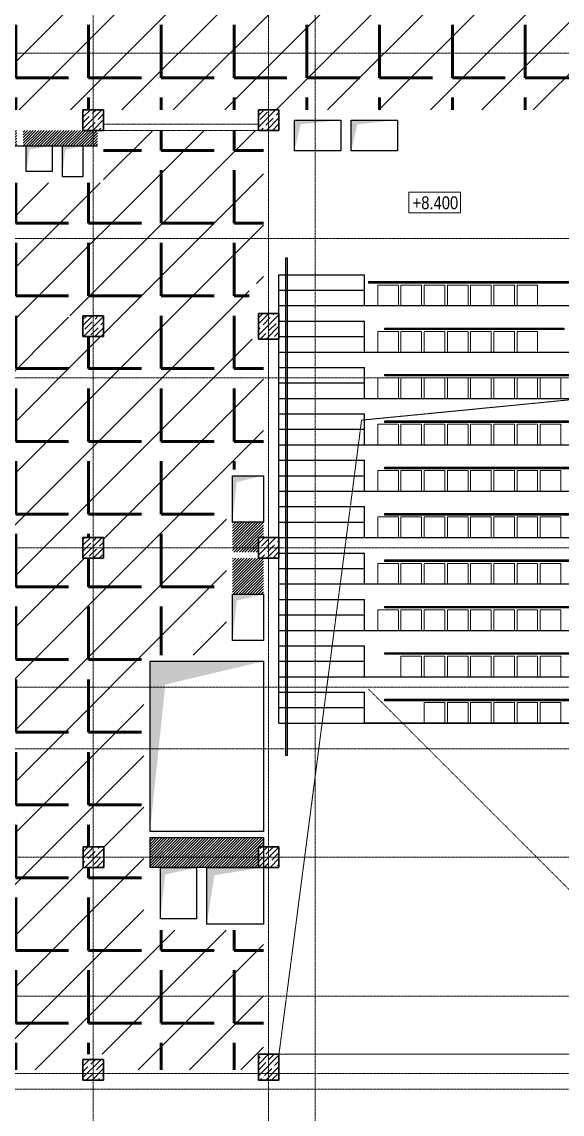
# Model space of a CAD drawing. Header units: millimetres. Extents: x -65509 to 912790, y 446 to 713294.
# Drawn here: x 22695 to 33170, y 374964 to 396156 of the extents above; entities that cross this region are included whole.
import ezdxf
from ezdxf.enums import TextEntityAlignment as Align

# ---------------------------------------------------------------- set-up
doc = ezdxf.new("R2010")
doc.units = ezdxf.units.MM
for name, pattern in [('( Hidden )', [0.375, 0.25, -0.125]), ('CENTER2', [28.575, 19.05, -3.175, 3.175, -3.175]), ('DASHED', [19.05, 12.7, -6.35]), ('HIDDEN', [9.525, 6.35, -3.175]), ('HIDDEN2', [4.7625, 3.175, -1.5875])]:
    doc.linetypes.add(name, pattern=pattern)
doc.layers.add('7.2) ГИдрообзЭОМ СС', color=6, linetype='Continuous')
doc.layers.add('ЛК_Открытая', color=250, linetype='Continuous')
for name, color, linetype, lineweight in [('8.1) Нал. пол 8 вып.', 190, 'Continuous', 30), ('9.1) Линолеум 9  9.2 Инв', 3, 'Continuous', 60), ('АР_Колонны', 250, 'Continuous', 30), ('АР_Мебель', 250, 'Continuous', 5), ('АР_Отметка', 250, 'Continuous', 13), ('АР_Стены ЖБ', 250, 'Continuous', 35), ('АР_Стены кирпич_над проемом', 250, 'Continuous', 25), ('АР_Тонкая', 250, 'Continuous', 5), ('АР_Штриховка', 250, 'Continuous', 0), ('ОВ_Шахты_блок 4.1', 250, 'Continuous', 25), ('РД_Ограждения', 250, 'Continuous', 25), ('РД_Оси_100', 250, 'Continuous', 0)]:
    doc.layers.add(name, color=color, linetype=linetype, lineweight=lineweight)
doc.styles.add('Arial_Narrow_08', font='ARIALN.TTF', dxfattribs={"width": 0.8})
doc.styles.add('style1', font='ARIALN.TTF')
pattern_1 = [(0, (0, 0), (0, 1410.97), [1026.16, -384.81]), (90, (0, 0), (-1410.97, 9e-14), [1026.16, -384.81])]

# ---------------------------------------------------------------- blocks, each defined once
blk = doc.blocks.new('Отметка_план')
at = {"color": 7}
blk.add_lwpolyline([(0, 0), (10, 0), (10, 4), (0, 4)], close=True, dxfattribs=at)
at = {"style": 'Arial_Narrow_08', "width": 0.8}
blk.add_attdef('OTMG', text='', height=2.5, dxfattribs=at).set_placement((9.06, 0.7), align=Align.RIGHT)
blk = doc.blocks.new('otv')
at = {"linetype": 'Continuous'}
blk.add_lwpolyline([(0, -1), (0, 0), (1, 0), (1, -1)], close=True, dxfattribs=at)
blk.add_solid([(0, -1), (0, 0), (0.1346, -0.1366), (1, 0)], dxfattribs=at)
blk = doc.blocks.new('оси_рен')
at = {"layer": 'РД_Оси_100', "color": 251, "linetype": 'CENTER2', "true_color": 0x636466}
for p, q in [((1219852.916, 135558.25), (1219852.916, 223268.25)), ((1223252.916, 135558.25), (1223252.916, 223268.25)), ((1189697.958, 210913.25), (1241712.916, 210913.25)), ((1189697.958, 207313.25), (1241712.916, 207313.25)), ((1241712.916, 204613.25), (1189697.958, 204613.25)), ((1189697.958, 201313.25), (1241712.916, 201313.25)), ((1241712.916, 198613.25), (1189697.958, 198613.25)), ((1189697.958, 197413.25), (1241712.916, 197413.25)), ((1189697.958, 195313.25), (1241712.916, 195313.25))]:
    blk.add_line(p, q, dxfattribs=at)
for points in [[(1224152.916, 135913.25), (1224152.916, 223268.25)], [(1241712.916, 192613.25), (1189697.958, 192613.25)], [(1241712.916, 191113.25), (1190197.958, 191113.25), (1189697.958, 191263.25)], [(1241712.916, 190813.25), (1190197.958, 190813.25), (1189697.958, 190663.25)]]:
    blk.add_lwpolyline(points, dxfattribs=at)

msp = doc.modelspace()

# ---------------------------------------------------------------- hatches: boundary and pattern name
at = {"layer": '7.2) ГИдрообзЭОМ СС'}
h = msp.add_hatch(dxfattribs=at)
h.set_pattern_fill('ANSI31', color=256, scale=12)
h.paths.add_polyline_path([(13380, 395630.607), (12680, 395630.607), (12680, 395350.607), (12580, 395350.607), (12580, 395047.825), (12680, 395047.825), (12680, 395050.607), (13280, 395050.607), (13380, 395047.825)])
h.paths.add_polyline_path([(20390.92, 394050.607), (18380, 394050.607), (18100, 394050.607), (18100, 393150.607), (18380, 393150.607), (18380, 393750.607), (19280, 393750.607), (20390.92, 393750.607)])
h.paths.add_polyline_path([(18380, 392950.607), (18380, 393030.607), (18100, 393030.607), (18100, 392050.607), (18380, 392050.607)])
h.paths.add_polyline_path([(22600.232, 394050.607), (20510.92, 394050.607), (20510.92, 393750.607), (22600.232, 393750.607)])
h.paths.add_polyline_path([(24160, 394050.607), (23880, 394050.607), (22720.232, 394050.607), (22720.232, 393750.607), (24160, 393750.607)])
h.paths.add_polyline_path([(13480, 376585.615), (13480, 376675.615), (12580, 376675.615), (12580, 376025.615), (12605.049, 376025.615), (12605.049, 375825.612), (13480, 375825.612), (13480, 375885.615), (13480, 375925.615)])
h.paths.add_polyline_path([(12980, 376425.615), (13180, 376425.615), (13180, 376025.615), (12980, 376025.615)], flags=16)
h.paths.add_polyline_path([(13480, 377605.615), (12580, 377605.615), (12580, 377450.607), (12680, 377450.607), (12680, 377050.607), (12580, 377050.607), (12580, 376755.615), (13480, 376755.615)])
h.paths.add_polyline_path([(12980, 377225.614), (13180, 377225.614), (13180, 376825.614), (12980, 376825.614)], flags=16)
h.paths.add_polyline_path([(27280, 380150.607), (27380, 380150.607), (27380, 380330.607), (25180, 380330.607), (25180, 379750.607), (27280, 379750.607)])
h.paths.add_polyline_path([(27380, 385750.607), (27280, 385750.607), (26780, 385750.607), (26780, 385050.607), (27380, 385050.607)])
h.paths.add_polyline_path([(27380.001, 386450.607), (26780, 386450.607), (26780, 385870.607), (27280, 385870.607), (27280, 386150.607), (27380.001, 386150.607)])
at = {"layer": '8.1) Нал. пол 8 вып.'}
h = msp.add_hatch(dxfattribs=at)
h.set_pattern_fill('ANSI31', color=256, scale=222)
h.paths.add_polyline_path([(45351.153, 397650.607), (45280, 397650.607), (45280, 397700.607), (33230, 397700.607), (33230, 397850.607), (24280, 397850.607), (24280, 397600.607), (23780, 397600.607), (23780, 397850.607), (18430, 397850.607), (18430, 397600.607), (17930, 397600.607), (17930, 397850.607), (12730, 397850.607), (12730, 397600.607), (12230, 397600.607), (12230, 397850.607), (6430, 397850.607), (6430, 397600.607), (5930, 397600.607), (5930, 397850.607), (-20, 397850.607), (-20, 395950.786), (2329.984, 395950.786), (2329.984, 395665.998), (13500, 395665.998), (13500, 394450.607), (45351.153, 394450.607)])
h = msp.add_hatch(dxfattribs=at)
h.set_pattern_fill('ANSI31', color=256, scale=222)
h.paths.add_polyline_path([(25060, 383870.607), (26660, 383870.607), (26660, 387470.607), (27380, 387470.607), (27380, 390000.607), (27100.035, 390000.607), (27100.035, 391080.71), (27380, 391080.71), (27380, 394050.607), (24281, 394050.607), (24281, 393030.607), (19500, 393030.607), (19500, 391930.607), (17980, 391930.607), (17980, 393030.607), (17980, 394050.607), (13500, 394050.607), (13500, 392930.607), (12880.354, 392930.607), (12880.354, 389050.642), (12605.049, 389050.642), (12605.049, 385330.607), (13500, 385330.607), (13500, 384190.607), (12605.049, 384190.607), (12605.049, 383450.607), (12680, 383450.607), (12680, 383050.607), (12605.049, 383050.607), (12605.049, 378925.615), (13600, 378925.615), (13600, 375825.612), (17980, 375825.612), (17980, 376025.612), (18380, 376025.612), (18380, 375825.612), (23880, 375825.612), (23880, 376125.607), (24280, 376125.607), (24280, 375825.612), (27280, 375825.612), (27280, 376125.607), (27380, 376125.607), (27380, 378530.607), (25060, 378530.607)])
h.paths.add_polyline_path([(18377.915, 385750.607), (17977.915, 385750.607), (17977.915, 386150.607), (18377.915, 386150.607)], flags=16)
h.paths.add_polyline_path([(18659.983, 380150.607), (18659.983, 379750.607), (17980, 379750.607), (17980, 380150.607)], flags=16)
h.paths.add_polyline_path([(23880, 385750.607), (23880, 386150.607), (24280, 386150.607), (24280, 385750.607)], flags=16)
h.paths.add_polyline_path([(23882.085, 380150.607), (24282.085, 380150.607), (24282.085, 379750.607), (23882.085, 379750.607)], flags=16)
h.paths.add_polyline_path([(18380, 390050.607), (17980, 390050.607), (17980, 390450.607), (18380, 390450.607)], flags=16)
h.paths.add_polyline_path([(23600.018, 390050.607), (23600.018, 390450.607), (24288.667, 390450.607), (24288.667, 390050.607)], flags=16)
at = {"layer": '9.1) Линолеум 9  9.2 Инв'}
h = msp.add_hatch(dxfattribs=at)
h.set_pattern_fill('ANGLE', color=256, scale=202)
h.set_pattern_definition(pattern_1)
h.paths.add_polyline_path([(45351.153, 397650.607), (45280, 397650.607), (45280, 397700.607), (33230, 397700.607), (33230, 397850.607), (24280, 397850.607), (24280, 397600.607), (23780, 397600.607), (23780, 397850.607), (18430, 397850.607), (18430, 397600.607), (17930, 397600.607), (17930, 397850.607), (12730, 397850.607), (12730, 397600.607), (12230, 397600.607), (12230, 397850.607), (6430, 397850.607), (6430, 397600.607), (5930, 397600.607), (5930, 397850.607), (-20, 397850.607), (-20, 395950.786), (2329.984, 395950.786), (2329.984, 395665.998), (13500, 395665.998), (13500, 394450.607), (45351.153, 394450.607)])
h = msp.add_hatch(dxfattribs=at)
h.set_pattern_fill('ANGLE', color=256, scale=202)
h.set_pattern_definition(pattern_1)
h.paths.add_polyline_path([(25060, 383870.607), (26660, 383870.607), (26660, 387470.607), (27380, 387470.607), (27380, 390000.607), (27100.035, 390000.607), (27100.035, 391080.71), (27380, 391080.71), (27380, 394050.607), (24281, 394050.607), (24281, 393030.607), (19500, 393030.607), (19500, 391930.607), (17980, 391930.607), (17980, 393030.607), (17980, 394050.607), (13500, 394050.607), (13500, 392930.607), (12880.354, 392930.607), (12880.354, 389050.642), (12605.049, 389050.642), (12605.049, 385330.607), (13500, 385330.607), (13500, 384190.607), (12605.049, 384190.607), (12605.049, 383450.607), (12680, 383450.607), (12680, 383050.607), (12605.049, 383050.607), (12605.049, 378925.615), (13600, 378925.615), (13600, 375825.612), (17980, 375825.612), (17980, 376025.612), (18380, 376025.612), (18380, 375825.612), (23880, 375825.612), (23880, 376125.607), (24280, 376125.607), (24280, 375825.612), (27280, 375825.612), (27280, 376125.607), (27380, 376125.607), (27380, 378530.607), (25060, 378530.607)])
h.paths.add_polyline_path([(18377.915, 385750.607), (17977.915, 385750.607), (17977.915, 386150.607), (18377.915, 386150.607)], flags=16)
h.paths.add_polyline_path([(18659.983, 380150.607), (18659.983, 379750.607), (17980, 379750.607), (17980, 380150.607)], flags=16)
h.paths.add_polyline_path([(23880, 385750.607), (23880, 386150.607), (24280, 386150.607), (24280, 385750.607)], flags=16)
h.paths.add_polyline_path([(23882.085, 380150.607), (24282.085, 380150.607), (24282.085, 379750.607), (23882.085, 379750.607)], flags=16)
h.paths.add_polyline_path([(18380, 390050.607), (17980, 390050.607), (17980, 390450.607), (18380, 390450.607)], flags=16)
h.paths.add_polyline_path([(23600.018, 390050.607), (23600.018, 390450.607), (24288.667, 390450.607), (24288.667, 390050.607)], flags=16)

# ---------------------------------------------------------------- linework, layer by layer
at = {"layer": '7.2) ГИдрообзЭОМ СС'}
msp.add_lwpolyline([(19280, 393750.607), (24160, 393750.607)], dxfattribs=at)
msp.add_lwpolyline([(25180, 380330.607), (27380, 380330.607), (27380, 379750.607), (25180, 379750.607)], close=True, dxfattribs=at)
at = {"layer": 'АР_Колонны', "linetype": 'HIDDEN2'}
for p, q in [((23880, 394450.607), (24280, 394450.607)), ((23880, 394050.607), (23880, 394450.607)), ((24280, 394450.607), (24280, 394050.607)), ((27280, 394450.607), (27680, 394450.607)), ((27280, 394050.607), (27280, 394450.607)), ((27680, 394450.607), (27680, 394050.607)), ((24280, 394050.607), (23880, 394050.607)), ((27680, 394050.607), (27280, 394050.607)), ((23880, 390450.607), (24280, 390450.607)), ((23880, 390050.607), (23880, 390450.607)), ((24280, 390450.607), (24280, 390050.607)), ((27280, 390500.607), (27680, 390500.607)), ((27280, 390000.607), (27280, 390500.607)), ((27680, 390500.607), (27680, 390000.607)), ((24280, 390050.607), (23880, 390050.607)), ((27680, 390000.607), (27280, 390000.607)), ((23880, 386150.607), (24280, 386150.607)), ((23880, 385750.607), (23880, 386150.607)), ((24280, 386150.607), (24280, 385750.607)), ((27280, 386150.607), (27680, 386150.607)), ((27280, 385750.607), (27280, 386150.607)), ((27680, 386150.607), (27680, 385750.607)), ((24280, 385750.607), (23880, 385750.607)), ((27680, 385750.607), (27280, 385750.607)), ((23882.085, 380150.607), (24282.085, 380150.607)), ((23882.085, 379750.607), (23882.085, 380150.607)), ((24282.085, 380150.607), (24282.085, 379750.607)), ((27280, 380150.607), (27680, 380150.607)), ((27280, 379750.607), (27280, 380150.607)), ((27680, 380150.607), (27680, 379750.607)), ((24282.085, 379750.607), (23882.085, 379750.607)), ((27680, 379750.607), (27280, 379750.607)), ((23880, 376025.609), (24280, 376025.609)), ((23880, 375625.609), (23880, 376025.609)), ((24280, 376025.609), (24280, 375625.609)), ((27280, 376125.607), (27680, 376125.607)), ((27280, 375625.607), (27280, 376125.607)), ((27680, 376125.607), (27680, 375625.607)), ((24280, 375625.609), (23880, 375625.609)), ((27680, 375625.607), (27280, 375625.607))]:
    msp.add_line(p, q, dxfattribs=at)
at = {"layer": 'АР_Колонны', "linetype": 'Continuous'}
for p, q in [((24280, 394450.607), (23880, 394450.607)), ((23880, 394450.607), (23880, 394050.607)), ((24280, 394450.607), (23880, 394450.607)), ((23880, 394450.607), (23880, 394050.607)), ((24280, 394050.607), (24280, 394450.607)), ((24280, 394050.607), (24280, 394450.607)), ((27280, 394450.607), (27280, 394050.607)), ((27680, 394450.607), (27280, 394450.607)), ((27280, 394050.607), (27280, 394450.607)), ((27280, 394450.607), (27680, 394450.607)), ((27680, 394050.607), (27680, 394450.607)), ((27680, 394450.607), (27680, 394050.607)), ((23880, 394050.607), (24280, 394050.607)), ((23880, 394050.607), (24280, 394050.607)), ((27280, 394050.607), (27680, 394050.607)), ((27680, 394050.607), (27280, 394050.607)), ((24280, 390450.607), (23880, 390450.607)), ((23880, 390450.607), (23880, 390050.607)), ((24280, 390450.607), (23880, 390450.607)), ((23880, 390450.607), (23880, 390050.607)), ((24280, 390050.607), (24280, 390450.607)), ((24280, 390050.607), (24280, 390450.607)), ((27280, 390500.607), (27280, 390000.607)), ((27680, 390500.607), (27280, 390500.607)), ((27280, 390000.607), (27280, 390500.607)), ((27280, 390500.607), (27680, 390500.607)), ((27680, 390000.607), (27680, 390500.607)), ((27680, 390500.607), (27680, 390000.607)), ((23880, 390050.607), (24280, 390050.607)), ((23880, 390050.607), (24280, 390050.607)), ((27280, 390000.607), (27680, 390000.607)), ((27680, 390000.607), (27280, 390000.607)), ((24280, 386150.607), (23880, 386150.607)), ((23880, 386150.607), (23880, 385750.607)), ((24280, 386150.607), (23880, 386150.607)), ((23880, 386150.607), (23880, 385750.607)), ((24280, 385750.607), (24280, 386150.607)), ((24280, 385750.607), (24280, 386150.607)), ((27680, 386150.607), (27280, 386150.607)), ((27280, 386150.607), (27280, 385750.607)), ((27680, 386150.607), (27280, 386150.607)), ((27280, 386150.607), (27280, 385750.607)), ((27680, 385750.607), (27680, 386150.607)), ((27680, 385750.607), (27680, 386150.607)), ((23880, 385750.607), (24280, 385750.607)), ((23880, 385750.607), (24280, 385750.607)), ((27280, 385750.607), (27680, 385750.607)), ((27280, 385750.607), (27680, 385750.607)), ((24282.085, 380150.607), (23882.085, 380150.607)), ((23882.085, 380150.607), (23882.085, 379750.607)), ((24282.085, 380150.607), (23882.085, 380150.607)), ((23882.085, 380150.607), (23882.085, 379750.607)), ((24282.085, 379750.607), (24282.085, 380150.607)), ((24282.085, 379750.607), (24282.085, 380150.607)), ((27680, 380150.607), (27280, 380150.607)), ((27280, 380150.607), (27280, 379750.607)), ((27680, 380150.607), (27280, 380150.607)), ((27280, 380150.607), (27280, 379750.607)), ((27680, 379750.607), (27680, 380150.607)), ((27680, 379750.607), (27680, 380150.607)), ((23882.085, 379750.607), (24282.085, 379750.607)), ((23882.085, 379750.607), (24282.085, 379750.607)), ((27280, 379750.607), (27680, 379750.607)), ((27280, 379750.607), (27680, 379750.607)), ((24280, 376025.609), (23880, 376025.609)), ((23880, 376025.609), (23880, 375625.609)), ((24280, 376025.609), (23880, 376025.609)), ((23880, 376025.609), (23880, 375625.609)), ((24280, 375625.609), (24280, 376025.609)), ((24280, 375625.609), (24280, 376025.609)), ((27680, 376125.607), (27280, 376125.607)), ((27280, 376125.607), (27280, 375625.607)), ((27680, 376125.607), (27280, 376125.607)), ((27280, 376125.607), (27280, 375625.607)), ((27680, 375625.607), (27680, 376125.607)), ((27680, 375625.607), (27680, 376125.607)), ((23880, 375625.609), (24280, 375625.609)), ((23880, 375625.609), (24280, 375625.609)), ((27280, 375625.607), (27680, 375625.607)), ((27280, 375625.607), (27680, 375625.607))]:
    msp.add_line(p, q, dxfattribs=at)
at = {"layer": 'АР_Мебель'}
msp.add_line((29020, 382550.607), (43620, 382550.607), dxfattribs=at)
for points in [[(29595, 391050.607), (29995, 391050.607), (29995, 390650.607), (29595, 390650.607)], [(30045, 391050.607), (30445, 391050.607), (30445, 390650.607), (30045, 390650.607)], [(30495, 391050.607), (30895, 391050.607), (30895, 390650.607), (30495, 390650.607)], [(30945, 391050.607), (31345, 391050.607), (31345, 390650.607), (30945, 390650.607)], [(31395, 391050.607), (31795, 391050.607), (31795, 390650.607), (31395, 390650.607)], [(31845, 391050.607), (32245, 391050.607), (32245, 390650.607), (31845, 390650.607)], [(32295, 391050.607), (32695, 391050.607), (32695, 390650.607), (32295, 390650.607)], [(29595, 390150.607), (29995, 390150.607), (29995, 389750.607), (29595, 389750.607)], [(30045, 390150.607), (30445, 390150.607), (30445, 389750.607), (30045, 389750.607)], [(30495, 390150.607), (30895, 390150.607), (30895, 389750.607), (30495, 389750.607)], [(30945, 390150.607), (31345, 390150.607), (31345, 389750.607), (30945, 389750.607)], [(31395, 390150.607), (31795, 390150.607), (31795, 389750.607), (31395, 389750.607)], [(31845, 390150.607), (32245, 390150.607), (32245, 389750.607), (31845, 389750.607)], [(32295, 390150.607), (32695, 390150.607), (32695, 389750.607), (32295, 389750.607)], [(29595, 389250.607), (29995, 389250.607), (29995, 388850.607), (29595, 388850.607)], [(30045, 389250.607), (30445, 389250.607), (30445, 388850.607), (30045, 388850.607)], [(30495, 389250.607), (30895, 389250.607), (30895, 388850.607), (30495, 388850.607)], [(30945, 389250.607), (31345, 389250.607), (31345, 388850.607), (30945, 388850.607)], [(31395, 389250.607), (31795, 389250.607), (31795, 388850.607), (31395, 388850.607)], [(31845, 389250.607), (32245, 389250.607), (32245, 388850.607), (31845, 388850.607)], [(32295, 389250.607), (32695, 389250.607), (32695, 388850.607), (32295, 388850.607)], [(32745, 389250.607), (33145, 389250.607), (33145, 388850.607), (32745, 388850.607)], [(29595, 388350.607), (29995, 388350.607), (29995, 387950.607), (29595, 387950.607)], [(30045, 388350.607), (30445, 388350.607), (30445, 387950.607), (30045, 387950.607)], [(30495, 388350.607), (30895, 388350.607), (30895, 387950.607), (30495, 387950.607)], [(30945, 388350.607), (31345, 388350.607), (31345, 387950.607), (30945, 387950.607)], [(31395, 388350.607), (31795, 388350.607), (31795, 387950.607), (31395, 387950.607)], [(31845, 388350.607), (32245, 388350.607), (32245, 387950.607), (31845, 387950.607)], [(32295, 388350.607), (32695, 388350.607), (32695, 387950.607), (32295, 387950.607)], [(32745, 388350.607), (33145, 388350.607), (33145, 387950.607), (32745, 387950.607)], [(29595, 387450.607), (29995, 387450.607), (29995, 387050.607), (29595, 387050.607)], [(30045, 387450.607), (30445, 387450.607), (30445, 387050.607), (30045, 387050.607)], [(30495, 387450.607), (30895, 387450.607), (30895, 387050.607), (30495, 387050.607)], [(30945, 387450.607), (31345, 387450.607), (31345, 387050.607), (30945, 387050.607)], [(31395, 387450.607), (31795, 387450.607), (31795, 387050.607), (31395, 387050.607)], [(31845, 387450.607), (32245, 387450.607), (32245, 387050.607), (31845, 387050.607)], [(32295, 387450.607), (32695, 387450.607), (32695, 387050.607), (32295, 387050.607)], [(32745, 387450.607), (33145, 387450.607), (33145, 387050.607), (32745, 387050.607)], [(29595, 386550.607), (29995, 386550.607), (29995, 386150.607), (29595, 386150.607)], [(30045, 386550.607), (30445, 386550.607), (30445, 386150.607), (30045, 386150.607)], [(30495, 386550.607), (30895, 386550.607), (30895, 386150.607), (30495, 386150.607)], [(30945, 386550.607), (31345, 386550.607), (31345, 386150.607), (30945, 386150.607)], [(31395, 386550.607), (31795, 386550.607), (31795, 386150.607), (31395, 386150.607)], [(31845, 386550.607), (32245, 386550.607), (32245, 386150.607), (31845, 386150.607)], [(32295, 386550.607), (32695, 386550.607), (32695, 386150.607), (32295, 386150.607)], [(32745, 386550.607), (33145, 386550.607), (33145, 386150.607), (32745, 386150.607)], [(29595, 385650.607), (29995, 385650.607), (29995, 385250.607), (29595, 385250.607)], [(30045, 385650.607), (30445, 385650.607), (30445, 385250.607), (30045, 385250.607)], [(30495, 385650.607), (30895, 385650.607), (30895, 385250.607), (30495, 385250.607)], [(30945, 385650.607), (31345, 385650.607), (31345, 385250.607), (30945, 385250.607)], [(31395, 385650.607), (31795, 385650.607), (31795, 385250.607), (31395, 385250.607)], [(31845, 385650.607), (32245, 385650.607), (32245, 385250.607), (31845, 385250.607)], [(32295, 385650.607), (32695, 385650.607), (32695, 385250.607), (32295, 385250.607)], [(32745, 385650.607), (33145, 385650.607), (33145, 385250.607), (32745, 385250.607)], [(29595, 384750.607), (29995, 384750.607), (29995, 384350.607), (29595, 384350.607)], [(30045, 384750.607), (30445, 384750.607), (30445, 384350.607), (30045, 384350.607)], [(30495, 384750.607), (30895, 384750.607), (30895, 384350.607), (30495, 384350.607)], [(30945, 384750.607), (31345, 384750.607), (31345, 384350.607), (30945, 384350.607)], [(31395, 384750.607), (31795, 384750.607), (31795, 384350.607), (31395, 384350.607)], [(31845, 384750.607), (32245, 384750.607), (32245, 384350.607), (31845, 384350.607)], [(32295, 384750.607), (32695, 384750.607), (32695, 384350.607), (32295, 384350.607)], [(32745, 384750.607), (33145, 384750.607), (33145, 384350.607), (32745, 384350.607)], [(30045, 383850.607), (30445, 383850.607), (30445, 383450.607), (30045, 383450.607)], [(30495, 383850.607), (30895, 383850.607), (30895, 383450.607), (30495, 383450.607)], [(30945, 383850.607), (31345, 383850.607), (31345, 383450.607), (30945, 383450.607)], [(31395, 383850.607), (31795, 383850.607), (31795, 383450.607), (31395, 383450.607)], [(31845, 383850.607), (32245, 383850.607), (32245, 383450.607), (31845, 383450.607)], [(32295, 383850.607), (32695, 383850.607), (32695, 383450.607), (32295, 383450.607)], [(32745, 383850.607), (33145, 383850.607), (33145, 383450.607), (32745, 383450.607)], [(30495, 382950.607), (30895, 382950.607), (30895, 382550.607), (30495, 382550.607)], [(30945, 382950.607), (31345, 382950.607), (31345, 382550.607), (30945, 382550.607)], [(31395, 382950.607), (31795, 382950.607), (31795, 382550.607), (31395, 382550.607)], [(31845, 382950.607), (32245, 382950.607), (32245, 382550.607), (31845, 382550.607)], [(32295, 382950.607), (32695, 382950.607), (32695, 382550.607), (32295, 382550.607)], [(32745, 382950.607), (33145, 382950.607), (33145, 382550.607), (32745, 382550.607)]]:
    msp.add_lwpolyline(points, close=True, dxfattribs=at)
at = {"layer": 'АР_Стены ЖБ', "linetype": 'Continuous'}
for p, q in [((24280, 394450.607), (23880, 394450.607)), ((23880, 394450.607), (23880, 394050.607)), ((24280, 394050.607), (24280, 394450.607)), ((27280, 394050.607), (27280, 394450.607)), ((27280, 394450.607), (27680, 394450.607)), ((27680, 394450.607), (27680, 394050.607)), ((23880, 394050.607), (24280, 394050.607)), ((27680, 394050.607), (27280, 394050.607)), ((24280, 390450.607), (23880, 390450.607)), ((23880, 390450.607), (23880, 390050.607)), ((24280, 390050.607), (24280, 390450.607)), ((27280, 390000.607), (27280, 390500.607)), ((27280, 390500.607), (27680, 390500.607)), ((27680, 390500.607), (27680, 390000.607)), ((23880, 390050.607), (24280, 390050.607)), ((27680, 390000.607), (27280, 390000.607)), ((24280, 386150.607), (23880, 386150.607)), ((23880, 386150.607), (23880, 385750.607)), ((24280, 385750.607), (24280, 386150.607)), ((27680, 386150.607), (27280, 386150.607)), ((27280, 386150.607), (27280, 385750.607)), ((27680, 385750.607), (27680, 386150.607)), ((23880, 385750.607), (24280, 385750.607)), ((27280, 385750.607), (27680, 385750.607)), ((24282.085, 380150.607), (23882.085, 380150.607)), ((23882.085, 380150.607), (23882.085, 379750.607)), ((24282.085, 379750.607), (24282.085, 380150.607)), ((27680, 380150.607), (27280, 380150.607)), ((27280, 380150.607), (27280, 379750.607)), ((27680, 379750.607), (27680, 380150.607)), ((23882.085, 379750.607), (24282.085, 379750.607)), ((27280, 379750.607), (27680, 379750.607)), ((24280, 376025.609), (23880, 376025.609)), ((23880, 376025.609), (23880, 375625.609)), ((24280, 375625.609), (24280, 376025.609)), ((27680, 376125.607), (27280, 376125.607)), ((27280, 376125.607), (27280, 375625.607)), ((27680, 375625.607), (27680, 376125.607)), ((23880, 375625.609), (24280, 375625.609)), ((27280, 375625.607), (27680, 375625.607))]:
    msp.add_line(p, q, dxfattribs=at)
at = {"layer": 'АР_Стены ЖБ', "linetype": 'HIDDEN', "lineweight": 0}
msp.add_lwpolyline([(45370.001, 390000.607), (29281.677, 388428.771), (27680, 376125.607)], dxfattribs=at)
at = {"layer": 'АР_Стены кирпич_над проемом', "linetype": '( Hidden )', "lineweight": 0, "ltscale": 10}
msp.add_lwpolyline([(27280, 394050.613), (24281, 394050.389), (24281, 394170.302), (27280, 394170.527)], close=True, dxfattribs=at)
at = {"layer": 'АР_Тонкая', "linetype": 'DASHED', "lineweight": 0}
for p, q in [((29415.013, 383212.216), (36480.013, 376147.216)), ((27680, 376125.607), (45280, 376125.607))]:
    msp.add_line(p, q, dxfattribs=at)
at = {"layer": 'АР_Штриховка', "linetype": 'Continuous'}
for p, q in [((23880, 394307.562), (24023.045, 394450.607)), ((23880, 394083.056), (24247.551, 394450.607)), ((23880, 394419.815), (23891.128, 394430.944)), ((24059.508, 394374.817), (24135.298, 394450.607)), ((27280, 394339.966), (27390.641, 394450.607)), ((27280, 394115.46), (27615.147, 394450.607)), ((27314.851, 394262.564), (27455.167, 394402.88)), ((27483.231, 394430.944), (27483.231, 394430.944)), ((27623.547, 394346.754), (27680, 394403.207)), ((23880, 394195.309), (24003.381, 394318.69)), ((23975.318, 394066.121), (24115.635, 394206.437)), ((24031.445, 394346.754), (24031.445, 394346.754)), ((24072.058, 394050.607), (24280, 394258.55)), ((24143.698, 394234.501), (24143.698, 394234.501)), ((24171.761, 394262.564), (24280, 394370.803)), ((27286.788, 394234.501), (27286.788, 394234.501)), ((27427.104, 394150.311), (27567.421, 394290.627)), ((27439.654, 394050.607), (27680, 394290.953)), ((27551.907, 394050.607), (27679.674, 394178.374)), ((27595.484, 394318.69), (27595.484, 394318.69)), ((24184.311, 394050.607), (24227.888, 394094.184)), ((24255.951, 394122.247), (24255.951, 394122.247)), ((27327.401, 394050.607), (27370.977, 394094.184)), ((27399.041, 394122.247), (27399.041, 394122.247)), ((27664.16, 394050.607), (27680, 394066.447)), ((23880, 390266.447), (24064.16, 390450.607)), ((23880, 390378.7), (23947.255, 390445.955)), ((23888.667, 390050.607), (24280, 390441.941)), ((24087.571, 390361.765), (24087.571, 390361.765)), ((24115.635, 390389.828), (24176.413, 390450.607)), ((27280, 390298.851), (27481.756, 390500.607)), ((27280, 390411.104), (27369.503, 390500.607)), ((27280, 390074.345), (27680, 390474.345)), ((27370.977, 390277.575), (27511.294, 390417.892)), ((27539.357, 390445.955), (27539.357, 390445.955)), ((27567.421, 390474.018), (27594.009, 390500.607)), ((27679.674, 390361.765), (27680, 390362.091)), ((23891.128, 390165.322), (23891.128, 390165.322)), ((23919.191, 390193.385), (24059.508, 390333.702)), ((24031.445, 390081.132), (24171.761, 390221.449)), ((24113.173, 390050.607), (24280, 390217.434)), ((24199.824, 390249.512), (24199.824, 390249.512)), ((24227.888, 390277.575), (24280, 390329.687)), ((27280, 390186.598), (27314.851, 390221.449)), ((27342.914, 390249.512), (27342.914, 390249.512)), ((27430.769, 390000.607), (27680, 390249.838)), ((27483.231, 390165.322), (27623.547, 390305.639)), ((27651.61, 390333.702), (27651.61, 390333.702)), ((24003.381, 390053.069), (24003.381, 390053.069)), ((24225.426, 390050.607), (24280, 390105.181)), ((27318.516, 390000.607), (27427.104, 390109.195)), ((27455.167, 390137.259), (27455.167, 390137.259)), ((27567.421, 390025.006), (27567.421, 390025.006)), ((27595.484, 390053.069), (27680, 390137.585)), ((27655.275, 390000.607), (27680, 390025.332)), ((23880, 386000.825), (24029.782, 386150.607)), ((23880, 385776.319), (24254.288, 386150.607)), ((23880, 386113.079), (23917.529, 386150.607)), ((24087.571, 386096.143), (24142.035, 386150.607)), ((27280, 386033.229), (27397.378, 386150.607)), ((27280, 385808.723), (27621.884, 386150.607)), ((27280, 386145.483), (27285.125, 386150.607)), ((27342.914, 385983.89), (27483.231, 386124.207)), ((23891.128, 385899.7), (24031.445, 386040.017)), ((24003.381, 385787.447), (24143.698, 385927.764)), ((24059.508, 386068.08), (24059.508, 386068.08)), ((24078.795, 385750.607), (24280, 385951.813)), ((24171.761, 385955.827), (24171.761, 385955.827)), ((24199.824, 385983.89), (24280, 386064.066)), ((27280, 385920.976), (27286.788, 385927.764)), ((27314.851, 385955.827), (27314.851, 385955.827)), ((27446.391, 385750.607), (27680, 385984.217)), ((27455.167, 385871.637), (27595.484, 386011.954)), ((27623.547, 386040.017), (27623.547, 386040.017)), ((27651.61, 386068.08), (27680, 386096.47)), ((23975.318, 385759.384), (23975.318, 385759.384)), ((24191.048, 385750.607), (24255.951, 385815.51)), ((27334.137, 385750.607), (27399.041, 385815.51)), ((27427.104, 385843.574), (27427.104, 385843.574)), ((27567.421, 385759.384), (27680, 385871.963)), ((27670.897, 385750.607), (27680, 385759.71)), ((23882.085, 379941.238), (24091.455, 380150.607)), ((23882.085, 380053.491), (23979.201, 380150.607)), ((23915.961, 379750.607), (24282.085, 380116.731)), ((23975.318, 379922.217), (24115.635, 380062.534)), ((24143.698, 380090.597), (24143.698, 380090.597)), ((24171.761, 380118.66), (24203.708, 380150.607)), ((24255.951, 379978.344), (24255.951, 379978.344)), ((27280, 379971.557), (27459.051, 380150.607)), ((27283.557, 379750.607), (27680, 380147.05)), ((27286.788, 380090.597), (27286.788, 380090.597)), ((27314.851, 380118.66), (27346.798, 380150.607)), ((27399.041, 379978.344), (27399.041, 379978.344)), ((27427.104, 380006.407), (27567.421, 380146.724)), ((27539.357, 379894.154), (27679.674, 380034.471)), ((23882.085, 379828.984), (23919.191, 379866.091)), ((23947.255, 379894.154), (23947.255, 379894.154)), ((24059.508, 379781.901), (24059.508, 379781.901)), ((24087.571, 379809.964), (24227.888, 379950.281)), ((24140.467, 379750.607), (24282.085, 379892.225)), ((24252.721, 379750.607), (24282.085, 379779.972)), ((27280, 379859.303), (27370.977, 379950.281)), ((27395.81, 379750.607), (27483.231, 379838.027)), ((27508.063, 379750.607), (27680, 379922.544)), ((27511.294, 379866.091), (27511.294, 379866.091)), ((27651.61, 379781.901), (27680, 379810.29)), ((24028.214, 379750.607), (24031.445, 379753.838)), ((27623.547, 379753.838), (27623.547, 379753.838)), ((23880, 375898.037), (24007.571, 376025.609)), ((23880, 375673.531), (24232.078, 376025.609)), ((23891.128, 376021.419), (23891.128, 376021.419)), ((24031.445, 375937.229), (24119.825, 376025.609)), ((24143.698, 375824.976), (24280, 375961.278)), ((27280, 375930.441), (27475.166, 376125.607)), ((27280, 375705.935), (27680, 376105.935)), ((27280, 376042.694), (27314.851, 376077.545)), ((27286.788, 375824.976), (27427.104, 375965.292)), ((27342.914, 376105.609), (27342.914, 376105.609)), ((27455.167, 375993.355), (27455.167, 375993.355)), ((27483.231, 376021.419), (27587.419, 376125.607)), ((27595.484, 375909.165), (27680, 375993.682)), ((23880, 375785.784), (23975.318, 375881.102)), ((23947.255, 375628.532), (24087.571, 375768.849)), ((24003.381, 375909.165), (24003.381, 375909.165)), ((24056.584, 375625.609), (24280, 375849.025)), ((24115.635, 375796.912), (24115.635, 375796.912)), ((24255.951, 375712.722), (24280, 375736.771)), ((27399.041, 375712.722), (27539.357, 375853.039)), ((27424.179, 375625.607), (27680, 375881.428)), ((27536.432, 375625.607), (27651.61, 375740.786)), ((27567.421, 375881.102), (27567.421, 375881.102)), ((27679.674, 375768.849), (27679.674, 375768.849)), ((24168.838, 375625.609), (24199.824, 375656.596)), ((24227.888, 375684.659), (24227.888, 375684.659)), ((27311.926, 375625.607), (27342.914, 375656.596)), ((27370.977, 375684.659), (27370.977, 375684.659)), ((27648.685, 375625.607), (27680, 375656.922))]:
    msp.add_line(p, q, dxfattribs=at)
at = {"layer": 'ЛК_Открытая'}
for p, q in [((27680, 382550.607), (27680, 391250.607)), ((27680, 391250.607), (29340, 391250.607)), ((29340, 390650.607), (29340, 391250.607)), ((27680, 390950.607), (29340, 390950.607)), ((27680, 390650.607), (29340, 390650.607)), ((29340, 390650.607), (43620, 390650.607)), ((27680, 390350.607), (29340, 390350.607)), ((29340, 389750.607), (29340, 390350.607)), ((27680, 390050.607), (29340, 390050.607)), ((27680, 389750.607), (29340, 389750.607)), ((29340, 389750.607), (43620, 389750.607)), ((27680, 389450.607), (29340, 389450.607)), ((29340, 388850.607), (29340, 389450.607)), ((27680, 389150.607), (29340, 389150.607)), ((27680, 388850.607), (29340, 388850.607)), ((29340, 388850.607), (43620, 388850.607)), ((27680, 388550.607), (29340, 388550.607)), ((29340, 387950.607), (29340, 388550.607)), ((27680, 388250.607), (29340, 388250.607)), ((27680, 387950.607), (29340, 387950.607)), ((29340, 387950.607), (43620, 387950.607)), ((27680, 387650.607), (29340, 387650.607)), ((29340, 387050.607), (29340, 387650.607)), ((27680, 387350.607), (29340, 387350.607)), ((27680, 387050.607), (29340, 387050.607)), ((29340, 387050.607), (43620, 387050.607)), ((27680, 386750.607), (29340, 386750.607)), ((29340, 386150.607), (29340, 386750.607)), ((27680, 386450.607), (29340, 386450.607)), ((27680, 386150.607), (29340, 386150.607)), ((29340, 386150.607), (43620, 386150.607)), ((27680, 385850.607), (29340, 385850.607)), ((29340, 385250.607), (29340, 385850.607)), ((27680, 385550.607), (29340, 385550.607)), ((27680, 385250.607), (29340, 385250.607)), ((29340, 385250.607), (43620, 385250.607)), ((27680, 384950.607), (29340, 384950.607)), ((29340, 384350.607), (29340, 384950.607)), ((27680, 384650.607), (29340, 384650.607)), ((27680, 384350.607), (29340, 384350.607)), ((29340, 384350.607), (43620, 384350.607)), ((27680, 384050.607), (29340, 384050.607)), ((29340, 383450.607), (29340, 384050.607)), ((27680, 383750.607), (29340, 383750.607)), ((27680, 383450.607), (29340, 383450.607)), ((29340, 383450.607), (43620, 383450.607)), ((27680, 383150.607), (29340, 383150.607)), ((29340, 382550.607), (29340, 383150.607)), ((27680, 382850.607), (29340, 382850.607)), ((27680, 382550.607), (29340, 382550.607)), ((29340, 382550.607), (43620, 382550.607))]:
    msp.add_line(p, q, dxfattribs=at)
msp.add_lwpolyline([(28510, 391236.166, 0, 150, 0), (28510, 390769.917, 0, 0, 0), (28510, 382550.607, 0, 0, 0)], format="xyseb", dxfattribs=at)
for points in [[(29340, 390650.607), (43620, 390650.607)], [(29340, 389750.607), (29340, 390350.607)], [(29340, 388850.607), (29340, 389450.607)], [(29340, 387950.607), (29340, 388550.607)], [(29340, 387050.607), (29340, 387650.607)], [(29340, 386150.607), (29340, 386750.607)], [(29340, 385250.607), (29340, 385850.607)], [(29340, 384350.607), (29340, 384950.607)], [(29340, 383450.607), (29340, 384050.607)], [(43620, 383150.607), (43620, 382550.607), (29340, 382550.607), (29340, 383150.607)]]:
    msp.add_lwpolyline(points, dxfattribs=at)
at = {"layer": 'РД_Ограждения', "lineweight": 25}
msp.add_lwpolyline([(27840, 391580.607), (27840, 391580.607), (27840, 391580.607), (27840, 381920.607), (27810, 381920.607), (27810, 391580.607), (27840, 391580.607), (27840, 391580.607)], dxfattribs=at)
at = {"layer": 'РД_Ограждения'}
for points in [[(29420, 391115.607), (43535, 391115.607), (43535, 391085.607), (29420, 391085.607)], [(29730, 390215.607), (33200, 390215.607), (33200, 390185.607), (29730, 390185.607)], [(29730, 389315.607), (43230, 389315.607), (43230, 389285.607), (29730, 389285.607)], [(29730, 388415.607), (43230, 388415.607), (43230, 388385.607), (29730, 388385.607)], [(29730, 387515.607), (43230, 387515.607), (43230, 387485.607), (29730, 387485.607)], [(29730, 386615.607), (43230, 386615.607), (43230, 386585.607), (29730, 386585.607)], [(29730, 385715.607), (43230, 385715.607), (43230, 385685.607), (29730, 385685.607)], [(29730, 384815.607), (43230, 384815.607), (43230, 384785.607), (29730, 384785.607)], [(29730, 383915.607), (43230, 383915.607), (43230, 383885.607), (29730, 383885.607)], [(29730, 383015.607), (43230, 383015.607), (43230, 382985.607), (29730, 382985.607)]]:
    msp.add_lwpolyline(points, close=True, dxfattribs=at)

# ---------------------------------------------------------------- block references
msp.add_blockref('оси_рен', (-1195772.915, 184637.358))
at = {"layer": 'АР_Отметка'}
ref = msp.add_blockref('Отметка_план', (30197.642, 392451.22), dxfattribs=dict(at, xscale=100, yscale=100, zscale=100))
ref.add_attrib('OTMG', '+8.400', dxfattribs={"layer": '0', "color": 0, "height": 250, "style": 'style1'}).set_placement((31155.06, 392771.036), align=Align.TOP_RIGHT)
at = {"layer": 'ОВ_Шахты_блок 4.1', "color": 1}
for p, xscale, yscale in [((27980, 394250.607), 900, 600), ((29080, 394250.607), 900, 600), ((22780, 393750.607), 500, 500), ((23480, 393750.607), 400, 600), ((26780, 387350.607), 600, 900), ((26780, 385050.607), 600, 900), ((25180, 383750.607), 2200, 3300), ((25380, 379750.607), 700, 1000), ((26280, 379750.607), 1100, 1100)]:
    msp.add_blockref('otv', p, dxfattribs=dict(at, xscale=xscale, yscale=yscale))

doc.saveas('drawing.dxf')
